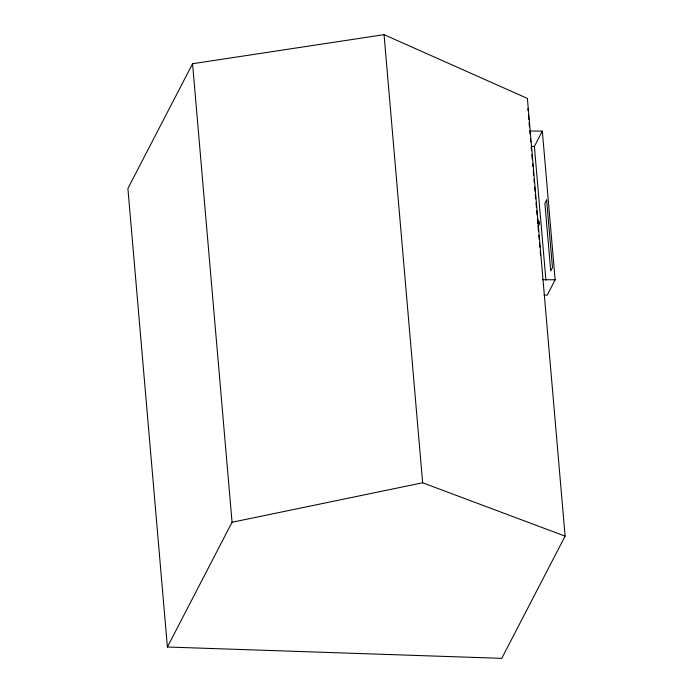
<?xml version="1.0" encoding="UTF-8"?>
<svg xmlns="http://www.w3.org/2000/svg" width="693" height="693" viewBox="0 0 693 693"><rect width="100%" height="100%" fill="white"/><g stroke="black" fill="none" stroke-linecap="round" stroke-linejoin="round"><path stroke-width="1.04" d="M192.567 63.721L127.902 188.47L167.394 647.011L501.749 658.35L565.098 536.148L527.399 98.423L384.052 34.65L192.567 63.721L232.051 522.262L167.394 647.011M545.893 280.05L534.39 146.44L542.333 131.116L529.842 131.012M542.333 131.116L555.136 279.799L547.193 295.131L544.066 295.105M232.051 522.262L422.643 482.778L565.098 536.148M531.262 146.422L534.39 146.44M542.645 279.703L555.136 279.799M527.875 108.61L528.057 110.759M528.43 115.047L528.802 119.343M529.08 122.566L529.452 126.862M529.824 131.159L530.102 134.373M530.474 138.669L530.751 141.892M531.21 147.262L531.496 150.485M531.86 154.782L532.233 159.069M532.605 163.366L532.882 166.589M533.255 170.885L533.627 175.182M534 179.47L534.277 182.692M534.649 186.989L535.022 191.285M535.299 194.508L535.672 198.796M536.044 203.092L536.417 207.389M536.694 210.611L537.066 214.908M537.43 219.196L537.803 223.492M538.08 226.715L538.452 231.012M538.825 235.308L539.197 239.605M539.475 242.819L539.847 247.115M540.219 251.412L540.549 255.284M384.052 34.65L422.643 482.778M537.647 220.166A3.612 3.24 27.4 0 1 537.915 225.909M546.638 199.948L544.889 203.309L550.718 270.98L552.46 267.619L546.638 199.948"/></g></svg>
